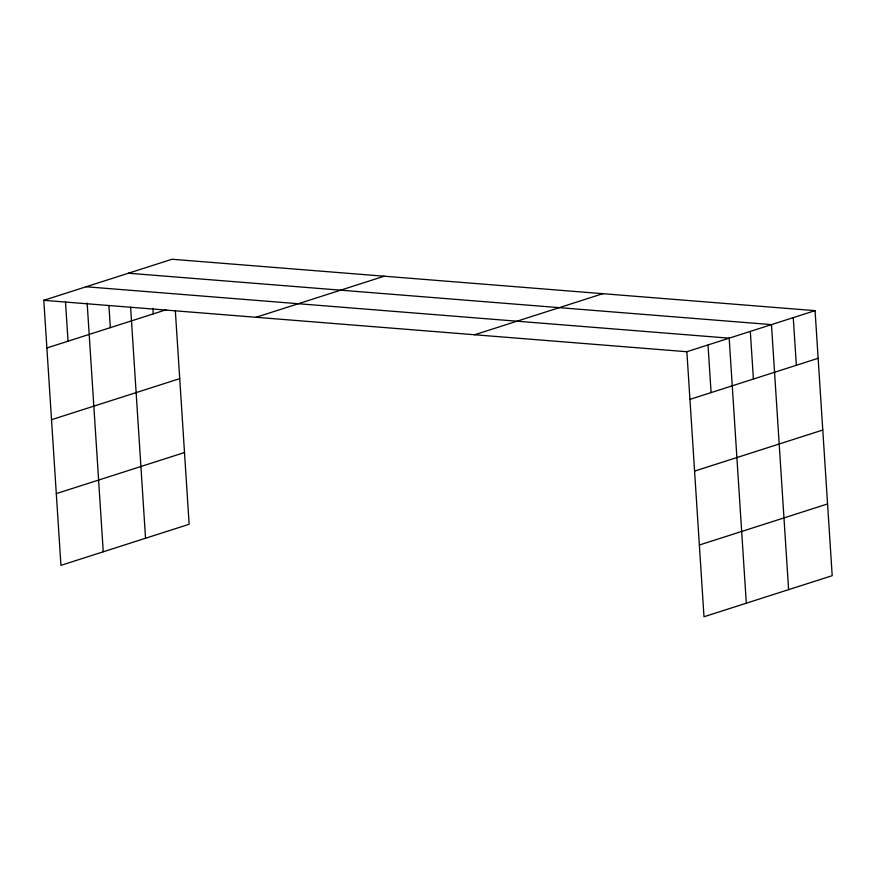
<?xml version="1.0" encoding="UTF-8"?>
<svg xmlns="http://www.w3.org/2000/svg" width="876" height="876" viewBox="0 0 876 876"><rect width="100%" height="100%" fill="white"/><g stroke="black" fill="none" stroke-linecap="round" stroke-linejoin="round"><path stroke-width="1.31" d="M175.342 310.881L189.139 524.275L60.937 565.348L43.8 300.315L172.003 259.252L815.063 310.651L832.2 575.685L703.997 616.748L686.861 351.725L815.063 310.651M46.877 347.969L166.111 309.775M256.011 317.276L384.214 276.214M51.52 419.703L179.722 378.64M474.65 334.752L602.852 293.69M56.305 493.615L184.497 452.542M689.938 399.368L818.14 358.306M694.58 471.102L822.783 430.039M699.366 545.014L827.557 503.952M128.411 273.213L771.471 324.613L788.608 589.647M86.111 286.759L729.171 338.169L746.308 603.203M43.8 300.315L686.861 351.725M793.262 317.638L796.35 365.281M750.316 331.391L753.404 379.045M708.016 344.947L711.093 392.59M152.939 308.44L153.289 313.882M130.612 307.246L145.547 538.247M108.931 305.855L110.343 327.635M87.162 303.096L103.248 551.792M65.481 301.705L68.032 341.191"/></g></svg>
